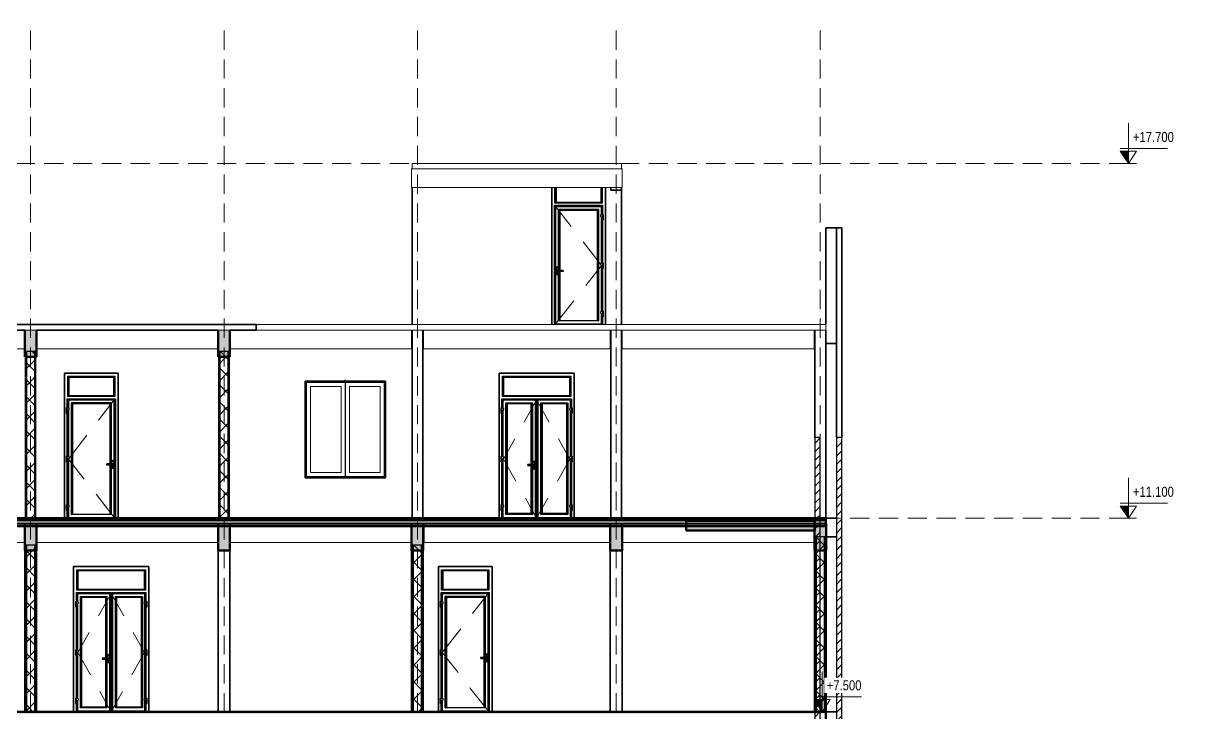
# Model space of a CAD drawing. Header units: millimetres. Extents: x -10459 to 43935, y -3751 to 20306.
# Drawn here: x 22312 to 43935, y 7480 to 20306 of the extents above; entities that cross this region are included whole.
import ezdxf

# ---------------------------------------------------------------- set-up
doc = ezdxf.new("R2010")
doc.units = ezdxf.units.MM
doc.linetypes.add('Centre', pattern=[2381.25, 476.25, -357.1875, 1190.625, -357.1875])
doc.linetypes.add('Hidden', pattern=[535.78125, 357.1875, -178.59375])
for name, color, linetype, lineweight in [('A-DOOR', 31, 'Continuous', 25), ('A-FLOR', 192, 'Continuous', 18), ('A-FLOR-HRAL', 11, 'Continuous', 18), ('A-FLOR-LEVL', 51, 'Continuous', 9), ('A-FLOR-MCUT', 51, 'Continuous', 50), ('A-FLOR-PATT', 8, 'Continuous', 50), ('A-GLAZ', 151, 'Continuous', 25), ('A-WALL', 113, 'Continuous', 35), ('A-WALL-PATT', 111, 'Continuous', 25), ('S-BEAM', 12, 'Continuous', 18), ('S-COLS', 52, 'Continuous', 35), ('S-FNDN', 32, 'Continuous', 18), ('S-GRID', 1, 'Continuous', 9), ('S-STRS', 31, 'Continuous', 25)]:
    doc.layers.add(name, color=color, linetype=linetype, lineweight=lineweight)
doc.styles.add('Arial', font='arial.ttf', dxfattribs={"width": 0.8, "height": 187.5})
pattern_1 = [(45, (3970.77, 5345.39), (-79.5495, 79.5495), [])]
pattern_2 = [(0, (3970.77, 5345.385), (304.8, 76.2), [25.146, -203.454, 25.146, -203.454, -1219.2]), (0, (3970.77, 5345.385), (304.8, 76.2), [-457.2, 25.146, -432.054, 25.146, -203.454, -533.4]), (0, (3970.77, 5345.385), (304.8, 76.2), [-1143, 25.146, -127.254, 25.146, -355.854]), (120, (4085.07, 5383.485), (-218.39114, 225.86454), [25.146, -203.454, 25.146, -203.454, -1219.2]), (120, (4085.07, 5383.485), (-218.39114, 225.86454), [-457.2, 25.146, -432.054, 25.146, -203.454, -533.4]), (120, (4085.07, 5383.485), (-218.39114, 225.86454), [-1143, 25.146, -127.254, 25.146, -355.854]), (240, (4123.17, 5535.885), (-86.40886, -302.06454), [25.146, -203.454, 25.146, -203.454, -1219.2]), (240, (4123.17, 5535.885), (-86.40886, -302.06454), [-457.2, 25.146, -432.054, 25.146, -203.454, -533.4]), (240, (4123.17, 5535.885), (-86.40886, -302.06454), [-1143, 25.146, -127.254, 25.146, -355.854])]
pattern_3 = [(45, (3970.77, 5345.39), (-159.099, 159.099), []), (135, (3970.77, 5345.39), (-159.099, -159.099), [])]

# ---------------------------------------------------------------- blocks, each defined once
blk = doc.blocks.new('CỬA 2 CÁNH EROWINDOW_có ô chết_ - D2_1400x2200-2413861-MẶT CẮT 1-1')
at = {"layer": 'A-DOOR'}
for p, q in [((1811, 2639), (3089, 2639)), ((1811, 2261), (1811, 2639)), ((1811, 2261), (1811, 2639)), ((1811, 2639), (3089, 2639)), ((1821, 2629), (1831, 2619)), ((1821, 2629), (1821, 2271)), ((3079, 2629), (1821, 2629)), ((3069, 2619), (1831, 2619)), ((1831, 2619), (1831, 2281)), ((3079, 2629), (3069, 2619)), ((3069, 2281), (3069, 2619)), ((3079, 2271), (3079, 2629)), ((3089, 2639), (3089, 2261)), ((3089, 2639), (3089, 2261)), ((1813, 2210), (1803, 2220)), ((1803, 2050), (1803, 2220)), ((1803, 2220), (2446, 2220)), ((3089, 2261), (1811, 2261)), ((3089, 2261), (1811, 2261)), ((2436, 2210), (1813, 2210)), ((1813, 2050), (1813, 2210)), ((1821, 2271), (1831, 2281)), ((1821, 2271), (3079, 2271)), ((1823, 2050), (1823, 2200)), ((1823, 2200), (2426, 2200)), ((2426, 2200), (1823, 2200)), ((1823, 2200), (1823, 2050)), ((1831, 2281), (3069, 2281)), ((2426, 2200), (2426, 15)), ((2426, 15), (2426, 2200)), ((2436, 2210), (2446, 2220)), ((2436, 15), (2436, 2210)), ((2446, 2220), (2446, 15)), ((2446, 2200), (2454, 2200)), ((2446, 2200), (2454, 2200)), ((2464, 2210), (2454, 2220)), ((2454, 15), (2454, 2220)), ((2454, 2220), (3097, 2220)), ((3087, 2210), (2464, 2210)), ((2464, 15), (2464, 2210)), ((2474, 15), (2474, 2200)), ((2474, 2200), (3077, 2200)), ((2474, 2200), (2474, 15)), ((3077, 2200), (2474, 2200)), ((3069, 2281), (3079, 2271)), ((3077, 2200), (3077, 2050)), ((3077, 2050), (3077, 2200)), ((3087, 2210), (3097, 2220)), ((3087, 2050), (3087, 2210)), ((3097, 2220), (3097, 2050)), ((1783, 2050), (1823, 2050)), ((1783, 2050), (1783, 2002)), ((1823, 2002), (1783, 2002)), ((1783, 1998), (1783, 1950)), ((1783, 1998), (1803, 1998)), ((1783, 1950), (1803, 1950)), ((1785, 2002), (1785, 1998)), ((1800, 1998), (1800, 2002)), ((1803, 2002), (1803, 2050)), ((1803, 1150), (1803, 2002)), ((1803, 1950), (1803, 1998)), ((1813, 1150), (1813, 2002)), ((1823, 1150), (1823, 2002)), ((1823, 2002), (1823, 1150)), ((1833, 2040), (1833, 2012)), ((1879, 2144), (2370, 2144)), ((1879, 71), (1879, 2144)), ((1879, 71), (1879, 2144)), ((1879, 2144), (2370, 2144)), ((1889, 2134), (1899, 2124)), ((2360, 2134), (1889, 2134)), ((1889, 2134), (1889, 81)), ((2350, 2124), (1899, 2124)), ((1899, 2124), (1899, 91)), ((2350, 2124), (2360, 2134)), ((2350, 995), (2350, 2124)), ((2360, 995), (2360, 2134)), ((2370, 2144), (2370, 1000)), ((2370, 2144), (2370, 1000)), ((2530, 2144), (3033, 2144)), ((2530, 71), (2530, 2144)), ((2530, 2144), (3033, 2144)), ((2530, 71), (2530, 2144)), ((2540, 2134), (2550, 2124)), ((3023, 2134), (2540, 2134)), ((2540, 2134), (2540, 81)), ((3013, 2124), (2550, 2124)), ((2550, 2124), (2550, 91)), ((3013, 2124), (3023, 2134)), ((3013, 91), (3013, 2124)), ((3023, 81), (3023, 2134)), ((3033, 2144), (3033, 71)), ((3033, 2144), (3033, 71)), ((3067, 2012), (3067, 2040)), ((3077, 2050), (3117, 2050)), ((3117, 2002), (3077, 2002)), ((3077, 2002), (3077, 1150)), ((3077, 1150), (3077, 2002)), ((3087, 1150), (3087, 2002)), ((3097, 2050), (3097, 2002)), ((3097, 2002), (3097, 1150)), ((3097, 1998), (3097, 1950)), ((3097, 1998), (3117, 1998)), ((3097, 1950), (3117, 1950)), ((3099, 2002), (3099, 1998)), ((3114, 1998), (3114, 2002)), ((3117, 2002), (3117, 2050)), ((3117, 1950), (3117, 1998)), ((1783, 1150), (1823, 1150)), ((1783, 1150), (1783, 1102)), ((1823, 1102), (1783, 1102)), ((1783, 1098), (1783, 1050)), ((1783, 1098), (1803, 1098)), ((1785, 1102), (1785, 1098)), ((1800, 1098), (1800, 1102)), ((1803, 1102), (1803, 1150)), ((1803, 250), (1803, 1102)), ((1803, 1050), (1803, 1098)), ((1813, 250), (1813, 1102)), ((1823, 250), (1823, 1102)), ((1823, 1102), (1823, 250)), ((1833, 1140), (1833, 1112)), ((3067, 1112), (3067, 1140)), ((3077, 1150), (3117, 1150)), ((3117, 1102), (3077, 1102)), ((3077, 1102), (3077, 250)), ((3077, 250), (3077, 1102)), ((3087, 250), (3087, 1102)), ((3097, 1150), (3097, 1102)), ((3097, 1102), (3097, 250)), ((3097, 1098), (3097, 1050)), ((3097, 1098), (3117, 1098)), ((3099, 1102), (3099, 1098)), ((3114, 1098), (3114, 1102)), ((3117, 1102), (3117, 1150)), ((3117, 1050), (3117, 1098)), ((1783, 1050), (1803, 1050)), ((2360, 995), (2290, 995)), ((2361, 991), (2290, 991)), ((2290, 983), (2361, 983)), ((2290, 979), (2360, 979)), ((2350, 91), (2350, 979)), ((2370, 1000), (2360, 995)), ((2360, 979), (2370, 974)), ((2360, 81), (2360, 979)), ((2371, 996), (2361, 991)), ((2361, 983), (2371, 978)), ((2396, 1000), (2370, 1000)), ((2370, 974), (2396, 974)), ((2370, 974), (2370, 71)), ((2370, 974), (2370, 71)), ((2396, 996), (2371, 996)), ((2371, 978), (2396, 978)), ((2376, 1042), (2376, 1000)), ((2376, 974), (2376, 932)), ((2391, 947), (2391, 958)), ((2393, 960), (2398, 960)), ((2393, 940), (2393, 945)), ((2393, 945), (2393, 940)), ((2398, 945), (2398, 940)), ((2398, 940), (2398, 945)), ((2400, 958), (2400, 947)), ((2416, 932), (2416, 1042)), ((3097, 1050), (3117, 1050)), ((1783, 250), (1823, 250)), ((1783, 250), (1783, 202)), ((1803, 202), (1803, 250)), ((1833, 240), (1833, 212)), ((3067, 212), (3067, 240)), ((3077, 250), (3117, 250)), ((3097, 250), (3097, 202)), ((3117, 202), (3117, 250)), ((1823, 202), (1783, 202)), ((1783, 198), (1783, 150)), ((1783, 198), (1803, 198)), ((1783, 150), (1803, 150)), ((1785, 202), (1785, 198)), ((1800, 198), (1800, 202)), ((1803, 15), (1803, 202)), ((1803, 150), (1803, 198)), ((1813, 15), (1803, 15)), ((1811, 0), (1811, 15)), ((1813, 15), (1813, 202)), ((1823, 15), (1813, 15)), ((1823, 15), (1823, 202)), ((1823, 202), (1823, 15)), ((1823, 15), (2426, 15)), ((1831, 0), (1831, 15)), ((2370, 71), (1879, 71)), ((2370, 71), (1879, 71)), ((1889, 81), (1899, 91)), ((1889, 81), (2360, 81)), ((1899, 91), (2350, 91)), ((2360, 81), (2350, 91)), ((2426, 15), (2436, 15)), ((2446, 15), (2436, 15)), ((2454, 15), (2446, 15)), ((2464, 15), (2454, 15)), ((2474, 15), (2464, 15)), ((2474, 15), (3077, 15)), ((3033, 71), (2530, 71)), ((3033, 71), (2530, 71)), ((2540, 81), (2550, 91)), ((2540, 81), (3023, 81)), ((2550, 91), (3013, 91)), ((3023, 81), (3013, 91)), ((3069, 0), (3069, 15)), ((3117, 202), (3077, 202)), ((3077, 202), (3077, 15)), ((3077, 15), (3077, 202)), ((3077, 15), (3087, 15)), ((3087, 15), (3087, 202)), ((3097, 15), (3087, 15)), ((3089, 15), (3089, 0)), ((3097, 202), (3097, 15)), ((3097, 198), (3097, 150)), ((3097, 198), (3117, 198)), ((3097, 150), (3117, 150)), ((3099, 202), (3099, 198)), ((3114, 198), (3114, 202)), ((3117, 150), (3117, 198))]:
    blk.add_line(p, q, dxfattribs=at)
at = {"layer": 'A-DOOR', "linetype": 'Centre', "lineweight": 18}
for p, q in [((2450, 2200), (1831, 1100)), ((2450, 2200), (3069, 1100)), ((1831, 1100), (2450, 0)), ((3069, 1100), (2450, 0))]:
    blk.add_line(p, q, dxfattribs=at)
at = {"layer": 'A-DOOR', "flags": 128}
for points in [[(2290, 995), (2290, 995), (2289, 995), (2289, 995), (2289, 995), (2288, 995), (2288, 995), (2288, 995), (2287, 994), (2287, 994), (2287, 994), (2287, 994), (2286, 994), (2286, 994), (2286, 994), (2285, 993), (2285, 993), (2285, 993), (2285, 993), (2284, 993), (2284, 992), (2284, 992), (2284, 992), (2284, 992), (2283, 991), (2283, 991), (2283, 991), (2283, 991), (2283, 990), (2283, 990), (2282, 990), (2282, 989), (2282, 989), (2282, 989), (2282, 989), (2282, 988), (2282, 988), (2282, 988), (2282, 987), (2282, 987), (2282, 987), (2282, 986), (2282, 986), (2282, 986), (2282, 985), (2282, 985), (2282, 985), (2282, 984), (2282, 984), (2283, 984), (2283, 984), (2283, 983), (2283, 983), (2283, 983), (2283, 982), (2283, 982), (2284, 982), (2284, 982), (2284, 981), (2284, 981), (2285, 981), (2285, 981), (2285, 981), (2285, 980), (2286, 980), (2286, 980), (2286, 980), (2286, 980), (2287, 980), (2287, 979), (2287, 979), (2288, 979), (2288, 979), (2288, 979), (2288, 979), (2289, 979), (2289, 979), (2289, 979), (2290, 979), (2290, 979)], [(2396, 974), (2396, 974), (2397, 974), (2397, 974), (2398, 974), (2399, 974), (2399, 974), (2400, 974), (2400, 975), (2400, 975), (2401, 975), (2401, 975), (2402, 975), (2402, 976), (2403, 976), (2403, 976), (2404, 976), (2404, 977), (2404, 977), (2405, 977), (2405, 978), (2406, 978), (2406, 979), (2406, 979), (2407, 979), (2407, 980), (2407, 980), (2407, 981), (2408, 981), (2408, 982), (2408, 982), (2408, 983), (2408, 983), (2409, 984), (2409, 984), (2409, 985), (2409, 985), (2409, 986), (2409, 986), (2409, 987), (2409, 987), (2409, 988), (2409, 988), (2409, 989), (2409, 989), (2409, 990), (2408, 990), (2408, 991), (2408, 991), (2408, 992), (2408, 992), (2408, 993), (2407, 993), (2407, 994), (2407, 994), (2406, 995), (2406, 995), (2406, 995), (2405, 996), (2405, 996), (2405, 996), (2404, 997), (2404, 997), (2403, 997), (2403, 998), (2403, 998), (2402, 998), (2402, 998), (2401, 999), (2401, 999), (2400, 999), (2400, 999), (2399, 999), (2399, 1000), (2398, 1000), (2398, 1000), (2397, 1000), (2397, 1000), (2396, 1000), (2396, 1000)]]:
    blk.add_lwpolyline(points, dxfattribs=at)
at = {"layer": 'A-DOOR'}
for centre, radius, start, end in [((1823, 2040), 10, 360, 90), ((1823, 2040), 10, 30, 90), ((1823, 2012), 10, 270, 0), ((1823, 2012), 10, 270, 300), ((1823, 2012), 10, 315, 345), ((3077, 2040), 10, 90, 180), ((3077, 2040), 10, 150, 180), ((3077, 2012), 10, 180, 270), ((3077, 2012), 10, 195, 225), ((1823, 1140), 10, 0, 90), ((1823, 1140), 10, 30, 90), ((1823, 1112), 10, 270, 0), ((1823, 1112), 10, 270, 300), ((1823, 1112), 10, 315, 345), ((3077, 1140), 10, 90, 180), ((3077, 1140), 10, 150, 180), ((3077, 1112), 10, 180, 270), ((3077, 1112), 10, 195, 225), ((2290, 987), 3.66, 90, 270), ((2396, 1042), 20, 0, 180), ((2396, 932), 20, 180, 360), ((2396, 987), 15, 360, 120.3216), ((2396, 987), 15, 239.6784, 0), ((2396, 987), 15, 105, 110.0431), ((2396, 987), 15, 249.9569, 255), ((2393, 958), 2.04, 90, 180), ((2393, 947), 1.99, 180, 268.9596), ((2393, 947), 1.99, 224.4798, 268.9596), ((2396, 1050), 3, 360, 180), ((2396, 1050), 3, 180, 360), ((2396, 987), 3.02, 0, 180), ((2396, 987), 3.02, 135, 150), ((2396, 987), 3.02, 180, 0), ((2396, 987), 3.02, 210, 225), ((2396, 940), 2.5, 180, 0), ((2396, 925), 3, 0, 180), ((2396, 925), 3, 180, 0), ((2396, 987), 15, 90, 95.2302), ((2396, 987), 15, 264.7698, 270), ((2396, 987), 8.66, 270, 90), ((2396, 987), 15, 75, 80.3895), ((2396, 987), 15, 279.6105, 285), ((2398, 958), 2.04, 0, 90), ((2398, 947), 1.99, 271.0404, 0), ((2398, 947), 1.99, 271.0404, 315.5202), ((2396, 987), 15, 60, 65.5028), ((2396, 987), 15, 294.4972, 300), ((2396, 987), 15, 45, 50.5307), ((2396, 987), 15, 309.4693, 315), ((1823, 240), 10, 0, 90), ((1823, 240), 10, 30, 90), ((3077, 240), 10, 90, 180), ((3077, 240), 10, 150, 180), ((1823, 212), 10, 270, 0), ((1823, 212), 10, 270, 300), ((1823, 212), 10, 315, 345), ((3077, 212), 10, 180, 270), ((3077, 212), 10, 195, 225)]:
    blk.add_arc(centre, radius, start, end, dxfattribs=at)
for points in [[(2361, 991), (2361, 991), (2361, 992), (2361, 993), (2360, 994), (2360, 995), (2360, 995)], [(2361, 983), (2361, 983), (2361, 982), (2361, 981), (2360, 979), (2360, 979), (2360, 979)], [(2371, 996), (2371, 996), (2371, 997), (2371, 998), (2370, 999), (2370, 1000), (2370, 1000)], [(2371, 978), (2371, 978), (2371, 977), (2371, 976), (2370, 974), (2370, 974), (2370, 974)]]:
    blk.add_open_spline(points, degree=3, knots=[0, 0, 0, 0, 0.166667, 0.333333, 0.666667, 1, 1, 1, 1], dxfattribs=at)
blk = doc.blocks.new('CỬA 1 CÁNH EROWINDOW_có ô chết_ - D4_1000x2200-V12-MẶT CẮT 1-1')
at = {"layer": 'A-DOOR'}
for p, q in [((30101, 10139), (30979, 10139)), ((30101, 9761), (30101, 10139)), ((30101, 9761), (30101, 10139)), ((30101, 10139), (30979, 10139)), ((30111, 10129), (30121, 10119)), ((30969, 10129), (30111, 10129)), ((30111, 10129), (30111, 9771)), ((30959, 10119), (30121, 10119)), ((30121, 10119), (30121, 9781)), ((30959, 10119), (30969, 10129)), ((30959, 9781), (30959, 10119)), ((30969, 9771), (30969, 10129)), ((30979, 10139), (30979, 9761)), ((30979, 10139), (30979, 9761)), ((30979, 9761), (30101, 9761)), ((30979, 9761), (30101, 9761)), ((30111, 9771), (30121, 9781)), ((30111, 9771), (30969, 9771)), ((30121, 9781), (30959, 9781)), ((30969, 9771), (30959, 9781)), ((30073, 9550), (30113, 9550)), ((30073, 9550), (30073, 9502)), ((30103, 9710), (30093, 9720)), ((30093, 9550), (30093, 9720)), ((30093, 9720), (30987, 9720)), ((30093, 9502), (30093, 9550)), ((30977, 9710), (30103, 9710)), ((30103, 9550), (30103, 9710)), ((30113, 9550), (30113, 9700)), ((30113, 9700), (30967, 9700)), ((30113, 9700), (30113, 9550)), ((30967, 9700), (30113, 9700)), ((30123, 9540), (30123, 9512)), ((30911, 9644), (30169, 9644)), ((30169, 9644), (30169, 7571)), ((30169, 9644), (30911, 9644)), ((30169, 7571), (30169, 9644)), ((30179, 7571), (30179, 9634)), ((30179, 9634), (30901, 9634)), ((30179, 9634), (30189, 9624)), ((30891, 9624), (30189, 9624)), ((30189, 9624), (30189, 7571)), ((30901, 9634), (30891, 9624)), ((30891, 8508), (30891, 9624)), ((30901, 8508), (30901, 9634)), ((30911, 9644), (30911, 8513)), ((30911, 9644), (30911, 8513)), ((30967, 9700), (30967, 7515)), ((30967, 7515), (30967, 9700)), ((30977, 9710), (30987, 9720)), ((30977, 7515), (30977, 9710)), ((30987, 9720), (30987, 7515)), ((30113, 9502), (30073, 9502)), ((30073, 9498), (30073, 9450)), ((30073, 9498), (30093, 9498)), ((30073, 9450), (30093, 9450)), ((30076, 9502), (30076, 9498)), ((30091, 9498), (30091, 9502)), ((30093, 8650), (30093, 9502)), ((30093, 9450), (30093, 9498)), ((30103, 8650), (30103, 9502)), ((30113, 8650), (30113, 9502)), ((30113, 9502), (30113, 8650)), ((30073, 8650), (30113, 8650)), ((30073, 8650), (30073, 8602)), ((30093, 8602), (30093, 8650)), ((30113, 8602), (30073, 8602)), ((30073, 8598), (30073, 8550)), ((30073, 8598), (30093, 8598)), ((30073, 8550), (30093, 8550)), ((30076, 8602), (30076, 8598)), ((30091, 8598), (30091, 8602)), ((30093, 7750), (30093, 8602)), ((30093, 8550), (30093, 8598)), ((30103, 7750), (30103, 8602)), ((30113, 7750), (30113, 8602)), ((30113, 8602), (30113, 7750)), ((30123, 8640), (30123, 8612)), ((30901, 8508), (30831, 8508)), ((30902, 8504), (30831, 8504)), ((30831, 8496), (30902, 8496)), ((30831, 8492), (30901, 8492)), ((30891, 7571), (30891, 8492)), ((30911, 8513), (30901, 8508)), ((30901, 8492), (30911, 8487)), ((30901, 7571), (30901, 8492)), ((30912, 8509), (30902, 8504)), ((30902, 8496), (30912, 8491)), ((30937, 8513), (30911, 8513)), ((30911, 8487), (30937, 8487)), ((30911, 8487), (30911, 7571)), ((30911, 8487), (30911, 7571)), ((30937, 8509), (30912, 8509)), ((30912, 8491), (30937, 8491)), ((30917, 8555), (30917, 8513)), ((30917, 8487), (30917, 8445)), ((30933, 8460), (30933, 8471)), ((30934, 8453), (30934, 8458)), ((30934, 8458), (30934, 8453)), ((30935, 8473), (30939, 8473)), ((30940, 8458), (30940, 8453)), ((30940, 8453), (30940, 8458)), ((30941, 8471), (30941, 8460)), ((30957, 8445), (30957, 8555)), ((30073, 7750), (30113, 7750)), ((30073, 7750), (30073, 7702)), ((30113, 7702), (30073, 7702)), ((30073, 7698), (30073, 7650)), ((30073, 7698), (30093, 7698)), ((30073, 7650), (30093, 7650)), ((30076, 7702), (30076, 7698)), ((30091, 7698), (30091, 7702)), ((30093, 7702), (30093, 7750)), ((30093, 7515), (30093, 7702)), ((30093, 7650), (30093, 7698)), ((30103, 7515), (30103, 7702)), ((30113, 7515), (30113, 7702)), ((30113, 7702), (30113, 7515)), ((30123, 7740), (30123, 7712)), ((30169, 7571), (30179, 7571)), ((30911, 7571), (30169, 7571)), ((30911, 7571), (30901, 7571)), ((30103, 7515), (30093, 7515)), ((30101, 7500), (30101, 7515)), ((30113, 7515), (30103, 7515)), ((30113, 7515), (30967, 7515)), ((30121, 7500), (30121, 7515)), ((30959, 7500), (30959, 7515)), ((30967, 7515), (30977, 7515)), ((30987, 7515), (30977, 7515)), ((30979, 7515), (30979, 7500))]:
    blk.add_line(p, q, dxfattribs=at)
at = {"layer": 'A-DOOR', "linetype": 'Centre', "lineweight": 18}
for p, q in [((30967, 9700), (30113, 8600)), ((30113, 8600), (30967, 7515))]:
    blk.add_line(p, q, dxfattribs=at)
at = {"layer": 'A-DOOR', "flags": 128}
for points in [[(30831, 8508), (30831, 8508), (30830, 8508), (30830, 8508), (30830, 8508), (30829, 8508), (30829, 8508), (30829, 8508), (30828, 8508), (30828, 8507), (30828, 8507), (30828, 8507), (30827, 8507), (30827, 8507), (30827, 8507), (30826, 8507), (30826, 8506), (30826, 8506), (30826, 8506), (30825, 8506), (30825, 8506), (30825, 8505), (30825, 8505), (30825, 8505), (30824, 8505), (30824, 8504), (30824, 8504), (30824, 8504), (30824, 8503), (30824, 8503), (30824, 8503), (30823, 8503), (30823, 8502), (30823, 8502), (30823, 8502), (30823, 8501), (30823, 8501), (30823, 8501), (30823, 8500), (30823, 8500), (30823, 8500), (30823, 8499), (30823, 8499), (30823, 8499), (30823, 8498), (30823, 8498), (30823, 8498), (30823, 8498), (30823, 8497), (30824, 8497), (30824, 8497), (30824, 8496), (30824, 8496), (30824, 8496), (30824, 8496), (30825, 8495), (30825, 8495), (30825, 8495), (30825, 8495), (30825, 8494), (30826, 8494), (30826, 8494), (30826, 8494), (30826, 8493), (30827, 8493), (30827, 8493), (30827, 8493), (30827, 8493), (30828, 8493), (30828, 8493), (30828, 8492), (30829, 8492), (30829, 8492), (30829, 8492), (30830, 8492), (30830, 8492), (30830, 8492), (30831, 8492), (30831, 8492), (30831, 8492)], [(30937, 8487), (30938, 8487), (30938, 8487), (30939, 8487), (30939, 8487), (30940, 8487), (30940, 8487), (30941, 8488), (30941, 8488), (30942, 8488), (30942, 8488), (30943, 8488), (30943, 8488), (30943, 8489), (30944, 8489), (30944, 8489), (30945, 8490), (30945, 8490), (30946, 8490), (30946, 8491), (30946, 8491), (30947, 8491), (30947, 8492), (30947, 8492), (30948, 8493), (30948, 8493), (30948, 8493), (30948, 8494), (30949, 8494), (30949, 8495), (30949, 8495), (30949, 8496), (30949, 8496), (30950, 8497), (30950, 8497), (30950, 8498), (30950, 8498), (30950, 8499), (30950, 8499), (30950, 8500), (30950, 8500), (30950, 8501), (30950, 8501), (30950, 8502), (30950, 8502), (30950, 8503), (30950, 8503), (30949, 8504), (30949, 8504), (30949, 8505), (30949, 8505), (30949, 8506), (30948, 8506), (30948, 8507), (30948, 8507), (30948, 8508), (30947, 8508), (30947, 8508), (30947, 8509), (30946, 8509), (30946, 8510), (30945, 8510), (30945, 8510), (30945, 8511), (30944, 8511), (30944, 8511), (30943, 8511), (30943, 8512), (30942, 8512), (30942, 8512), (30941, 8512), (30941, 8512), (30940, 8513), (30940, 8513), (30939, 8513), (30939, 8513), (30938, 8513), (30938, 8513), (30937, 8513), (30937, 8513)]]:
    blk.add_lwpolyline(points, dxfattribs=at)
at = {"layer": 'A-DOOR'}
for centre, radius, start, end in [((30113, 9540), 10, 0, 90), ((30113, 9540), 10, 30, 90), ((30113, 9512), 10, 270, 0), ((30113, 9512), 10, 270, 300), ((30113, 9512), 10, 315, 345), ((30113, 8640), 10, 0, 90), ((30113, 8640), 10, 30, 90), ((30113, 8612), 10, 270, 0), ((30113, 8612), 10, 270, 300), ((30113, 8612), 10, 315, 345), ((30831, 8500), 3.66, 90, 270), ((30937, 8555), 20, 0, 180), ((30937, 8445), 20, 180, 0), ((30937, 8500), 15, 0, 120.3216), ((30937, 8500), 15, 239.6784, 0), ((30937, 8500), 15, 105, 110.0431), ((30937, 8500), 15, 249.9569, 255), ((30935, 8471), 2.04, 90, 180), ((30934, 8460), 1.99, 180, 268.9596), ((30934, 8460), 1.99, 224.4798, 268.9596), ((30937, 8563), 3, 0, 180), ((30937, 8563), 3, 180, 0), ((30937, 8500), 3.02, 0, 180), ((30937, 8500), 3.02, 135, 150), ((30937, 8500), 3.02, 180, 0), ((30937, 8500), 3.02, 210, 225), ((30937, 8453), 2.5, 180, 0), ((30937, 8438), 3, 0, 180), ((30937, 8438), 3, 180, 0), ((30937, 8500), 15, 90, 95.2302), ((30937, 8500), 15, 264.7698, 270), ((30937, 8500), 8.66, 270, 90), ((30939, 8471), 2.04, 0, 90), ((30937, 8500), 15, 75, 80.3895), ((30937, 8500), 15, 279.6105, 285), ((30940, 8460), 1.99, 271.0404, 0), ((30940, 8460), 1.99, 271.0404, 315.5202), ((30937, 8500), 15, 60, 65.5028), ((30937, 8500), 15, 294.4972, 300), ((30937, 8500), 15, 45, 50.5307), ((30937, 8500), 15, 309.4693, 315), ((30113, 7740), 10, 0, 90), ((30113, 7740), 10, 30, 90), ((30113, 7712), 10, 270, 0), ((30113, 7712), 10, 270, 300), ((30113, 7712), 10, 315, 345)]:
    blk.add_arc(centre, radius, start, end, dxfattribs=at)
for points in [[(30902, 8504), (30902, 8504), (30902, 8505), (30902, 8506), (30901, 8508), (30901, 8508), (30901, 8508)], [(30902, 8496), (30902, 8496), (30902, 8495), (30902, 8494), (30901, 8492), (30901, 8492), (30901, 8492)], [(30912, 8509), (30912, 8509), (30912, 8510), (30912, 8511), (30911, 8513), (30911, 8513), (30911, 8513)], [(30912, 8491), (30912, 8491), (30912, 8490), (30912, 8489), (30911, 8487), (30911, 8487), (30911, 8487)]]:
    blk.add_open_spline(points, degree=3, knots=[0, 0, 0, 0, 0.166667, 0.333333, 0.666667, 1, 1, 1, 1], dxfattribs=at)
blk = doc.blocks.new('CUA SO 2 CANH NHOM KINH O O THOANG - S1_1500x1800-2404851-MẶT CẮT 1-1')
at = {"layer": 'A-GLAZ', "lineweight": 18}
for p, q in [((9483.004805, 11875), (9483.004805, 13625)), ((9483.004805, 13625), (10933.004805, 13625)), ((10208.004805, 11875), (10208.004805, 13625)), ((10208.004805, 13625), (10208.004805, 11875)), ((10933.004805, 13625), (10933.004805, 11875)), ((9559.004805, 11951), (9559.004805, 13549)), ((9559.004805, 13549), (10132.004805, 13549)), ((10132.004805, 13549), (10132.004805, 11951)), ((10284.004805, 11951), (10284.004805, 13549)), ((10284.004805, 13549), (10857.004805, 13549)), ((10857.004805, 13549), (10857.004805, 11951)), ((10132.004805, 11951), (9559.004805, 11951)), ((10857.004805, 11951), (10284.004805, 11951)), ((10933.004805, 11875), (9483.004805, 11875))]:
    blk.add_line(p, q, dxfattribs=at)
at = {"layer": 'A-GLAZ'}
for q in [(10208.004805, 13675), (10208.004805, 11850)]:
    blk.add_line((10208.004805, 13650), q, dxfattribs=at)
blk = doc.blocks.new('Railing - 150mm-V14-MẶT CẮT 1-1')
at = {"layer": 'A-FLOR-HRAL'}
blk.add_line((33240, 14550), (33237, 14550), dxfattribs=at)
blk = doc.blocks.new('Railing - Railing-2370603-MẶT CẮT 1-1')
blk.add_blockref('Railing - 150mm-V14-MẶT CẮT 1-1', (0, 0))
blk = doc.blocks.new('CỬA 1 CÁNH EROWINDOW_có ô chết_ - D4_1000x2200-V15-MẶT CẮT 1-1')
at = {"layer": 'A-DOOR'}
for p, q in [((32211, 16961), (32211, 17250)), ((32211, 16961), (32211, 17250)), ((32221, 17250), (32221, 16971)), ((32231, 17250), (32231, 16981)), ((33069, 16981), (33069, 17250)), ((33079, 16971), (33079, 17250)), ((33089, 17250), (33089, 16961)), ((33089, 17250), (33089, 16961)), ((32203, 16920), (33097, 16920)), ((32203, 16920), (32213, 16910)), ((32203, 14715), (32203, 16920)), ((33089, 16961), (32211, 16961)), ((33089, 16961), (32211, 16961)), ((33087, 16910), (32213, 16910)), ((32213, 16910), (32213, 14715)), ((32231, 16981), (32221, 16971)), ((32221, 16971), (33079, 16971)), ((32223, 16900), (33077, 16900)), ((32223, 14715), (32223, 16900)), ((33077, 16900), (32223, 16900)), ((32223, 16900), (32223, 14715)), ((32231, 16981), (33069, 16981)), ((33069, 16981), (33079, 16971)), ((33077, 16900), (33077, 16750)), ((33077, 16750), (33077, 16900)), ((33097, 16920), (33087, 16910)), ((33087, 16910), (33087, 16750)), ((33097, 16920), (33097, 16750)), ((32279, 15713), (32279, 16844)), ((33021, 16844), (32279, 16844)), ((32279, 15713), (32279, 16844)), ((32279, 16844), (33021, 16844)), ((32299, 16824), (32289, 16834)), ((32289, 16834), (32289, 15708)), ((32289, 16834), (33011, 16834)), ((32299, 16824), (32299, 15708)), ((33001, 16824), (32299, 16824)), ((33001, 16824), (33011, 16834)), ((33001, 14771), (33001, 16824)), ((33011, 16834), (33011, 14771)), ((33021, 14771), (33021, 16844)), ((33021, 16844), (33021, 14771)), ((33067, 16712), (33067, 16740)), ((33077, 16750), (33117, 16750)), ((33117, 16702), (33077, 16702)), ((33077, 16702), (33077, 15850)), ((33077, 15850), (33077, 16702)), ((33087, 16702), (33087, 15850)), ((33097, 16750), (33097, 16702)), ((33097, 16702), (33097, 15850)), ((33097, 16698), (33097, 16650)), ((33097, 16698), (33117, 16698)), ((33097, 16650), (33117, 16650)), ((33100, 16702), (33100, 16698)), ((33115, 16698), (33115, 16702)), ((33117, 16702), (33117, 16750)), ((33117, 16650), (33117, 16698)), ((33067, 15812), (33067, 15840)), ((33077, 15850), (33117, 15850)), ((33117, 15802), (33077, 15802)), ((33077, 15802), (33077, 14950)), ((33077, 14950), (33077, 15802)), ((33087, 15802), (33087, 14950)), ((33097, 15850), (33097, 15802)), ((33097, 15802), (33097, 14950)), ((33097, 15798), (33097, 15750)), ((33097, 15798), (33117, 15798)), ((33100, 15802), (33100, 15798)), ((33115, 15798), (33115, 15802)), ((33117, 15802), (33117, 15850)), ((33117, 15750), (33117, 15798)), ((32233, 15755), (32233, 15645)), ((32249, 15660), (32249, 15671)), ((32250, 15653), (32250, 15658)), ((32250, 15658), (32250, 15653)), ((32251, 15673), (32255, 15673)), ((32279, 15713), (32253, 15713)), ((32278, 15709), (32253, 15709)), ((32253, 15691), (32278, 15691)), ((32253, 15687), (32279, 15687)), ((32256, 15658), (32256, 15653)), ((32256, 15653), (32256, 15658)), ((32257, 15671), (32257, 15660)), ((32273, 15713), (32273, 15755)), ((32273, 15645), (32273, 15687)), ((32288, 15704), (32278, 15709)), ((32278, 15691), (32288, 15696)), ((32289, 15708), (32279, 15713)), ((32279, 15687), (32289, 15692)), ((32279, 14771), (32279, 15687)), ((32279, 14771), (32279, 15687)), ((32359, 15704), (32288, 15704)), ((32288, 15696), (32359, 15696)), ((32359, 15708), (32289, 15708)), ((32289, 15692), (32359, 15692)), ((32289, 15692), (32289, 14771)), ((32299, 15692), (32299, 14771)), ((33097, 15750), (33117, 15750)), ((33067, 14912), (33067, 14940)), ((33077, 14950), (33117, 14950)), ((33097, 14950), (33097, 14902)), ((33117, 14902), (33117, 14950)), ((32213, 14715), (32203, 14715)), ((32211, 14700), (32211, 14715)), ((32213, 14715), (32223, 14715)), ((32223, 14715), (33077, 14715)), ((32231, 14715), (32231, 14700)), ((32289, 14771), (32279, 14771)), ((33021, 14771), (32279, 14771)), ((33011, 14771), (33021, 14771)), ((33069, 14715), (33069, 14700)), ((33117, 14902), (33077, 14902)), ((33077, 14902), (33077, 14715)), ((33077, 14715), (33077, 14902)), ((33087, 14715), (33077, 14715)), ((33087, 14902), (33087, 14715)), ((33097, 14715), (33087, 14715)), ((33089, 14715), (33089, 14700)), ((33097, 14902), (33097, 14715)), ((33097, 14898), (33097, 14850)), ((33097, 14898), (33117, 14898)), ((33097, 14850), (33117, 14850)), ((33100, 14902), (33100, 14898)), ((33115, 14898), (33115, 14902)), ((33117, 14850), (33117, 14898))]:
    blk.add_line(p, q, dxfattribs=at)
at = {"layer": 'A-DOOR', "linetype": 'Centre', "lineweight": 18}
for p, q in [((32223, 16900), (33077, 15800)), ((33077, 15800), (32223, 14715))]:
    blk.add_line(p, q, dxfattribs=at)
at = {"layer": 'A-DOOR', "flags": 128}
for points in [[(32253, 15713), (32252, 15713), (32252, 15713), (32251, 15713), (32251, 15713), (32250, 15713), (32250, 15713), (32249, 15712), (32249, 15712), (32248, 15712), (32248, 15712), (32247, 15712), (32247, 15712), (32247, 15711), (32246, 15711), (32246, 15711), (32245, 15710), (32245, 15710), (32244, 15710), (32244, 15709), (32244, 15709), (32243, 15709), (32243, 15708), (32243, 15708), (32242, 15707), (32242, 15707), (32242, 15707), (32242, 15706), (32241, 15706), (32241, 15705), (32241, 15705), (32241, 15704), (32241, 15704), (32240, 15703), (32240, 15703), (32240, 15702), (32240, 15702), (32240, 15701), (32240, 15701), (32240, 15700), (32240, 15700), (32240, 15699), (32240, 15699), (32240, 15698), (32240, 15698), (32240, 15697), (32240, 15697), (32241, 15696), (32241, 15696), (32241, 15695), (32241, 15695), (32241, 15694), (32242, 15694), (32242, 15693), (32242, 15693), (32242, 15692), (32243, 15692), (32243, 15692), (32243, 15691), (32244, 15691), (32244, 15690), (32245, 15690), (32245, 15690), (32245, 15689), (32246, 15689), (32246, 15689), (32247, 15689), (32247, 15688), (32248, 15688), (32248, 15688), (32249, 15688), (32249, 15688), (32250, 15687), (32250, 15687), (32251, 15687), (32251, 15687), (32252, 15687), (32252, 15687), (32253, 15687), (32253, 15687)], [(32359, 15692), (32359, 15692), (32360, 15692), (32360, 15692), (32360, 15692), (32361, 15692), (32361, 15692), (32361, 15692), (32362, 15692), (32362, 15693), (32362, 15693), (32362, 15693), (32363, 15693), (32363, 15693), (32363, 15693), (32364, 15693), (32364, 15694), (32364, 15694), (32364, 15694), (32365, 15694), (32365, 15694), (32365, 15695), (32365, 15695), (32365, 15695), (32366, 15695), (32366, 15696), (32366, 15696), (32366, 15696), (32366, 15697), (32366, 15697), (32366, 15697), (32367, 15697), (32367, 15698), (32367, 15698), (32367, 15698), (32367, 15699), (32367, 15699), (32367, 15699), (32367, 15700), (32367, 15700), (32367, 15700), (32367, 15701), (32367, 15701), (32367, 15701), (32367, 15702), (32367, 15702), (32367, 15702), (32367, 15702), (32367, 15703), (32366, 15703), (32366, 15703), (32366, 15704), (32366, 15704), (32366, 15704), (32366, 15704), (32365, 15705), (32365, 15705), (32365, 15705), (32365, 15705), (32365, 15706), (32364, 15706), (32364, 15706), (32364, 15706), (32364, 15707), (32363, 15707), (32363, 15707), (32363, 15707), (32363, 15707), (32362, 15707), (32362, 15707), (32362, 15708), (32361, 15708), (32361, 15708), (32361, 15708), (32360, 15708), (32360, 15708), (32360, 15708), (32359, 15708), (32359, 15708), (32359, 15708)]]:
    blk.add_lwpolyline(points, dxfattribs=at)
at = {"layer": 'A-DOOR'}
for centre, radius, start, end in [((33077, 16740), 10, 90, 180), ((33077, 16740), 10, 150, 180), ((33077, 16712), 10, 180, 270), ((33077, 16712), 10, 195, 225), ((33077, 15840), 10, 90, 180), ((33077, 15840), 10, 150, 180), ((33077, 15812), 10, 180, 270), ((33077, 15812), 10, 195, 225), ((32253, 15755), 20, 0, 180), ((32253, 15645), 20, 180, 0), ((32253, 15700), 15, 59.6784, 180), ((32253, 15700), 15, 180, 300.3216), ((32253, 15700), 15, 129.4693, 135), ((32253, 15700), 15, 225, 230.5307), ((32253, 15700), 8.66, 90, 270), ((32253, 15700), 15, 114.4972, 120), ((32253, 15700), 15, 240, 245.5028), ((32253, 15700), 15, 99.6105, 105), ((32253, 15700), 15, 255, 260.3895), ((32251, 15671), 2.04, 90, 180), ((32250, 15660), 1.99, 180, 268.9596), ((32250, 15660), 1.99, 224.4798, 268.9596), ((32253, 15763), 3, 0, 180), ((32253, 15763), 3, 180, 0), ((32253, 15700), 3.02, 0, 180), ((32253, 15700), 3.02, 180, 0), ((32253, 15638), 3, 0, 180), ((32253, 15638), 3, 180, 0), ((32253, 15653), 2.5, 180, 0), ((32253, 15700), 15, 84.7698, 90), ((32253, 15700), 15, 270, 275.2302), ((32253, 15700), 3.02, 38.6516, 45), ((32253, 15700), 3.02, 315, 321.3484), ((32255, 15671), 2.04, 0, 90), ((32256, 15660), 1.99, 271.0404, 0), ((32256, 15660), 1.99, 271.0404, 315.5202), ((32253, 15700), 15, 69.9569, 75), ((32253, 15700), 15, 285, 290.0431), ((32359, 15700), 3.66, 270, 90), ((33077, 14940), 10, 90, 180), ((33077, 14940), 10, 150, 180), ((33077, 14912), 10, 180, 270), ((33077, 14912), 10, 195, 225)]:
    blk.add_arc(centre, radius, start, end, dxfattribs=at)
for points in [[(32279, 15713), (32279, 15713), (32279, 15713), (32278, 15711), (32278, 15709), (32278, 15709)], [(32279, 15687), (32279, 15687), (32279, 15687), (32278, 15689), (32278, 15691), (32278, 15691)], [(32289, 15708), (32289, 15708), (32289, 15708), (32288, 15706), (32288, 15704), (32288, 15704)], [(32289, 15692), (32289, 15692), (32289, 15692), (32288, 15694), (32288, 15696), (32288, 15696)]]:
    blk.add_open_spline(points, degree=3, dxfattribs=at)
blk = doc.blocks.new('M_Concrete-Rectangular-Column - COT220X300-V17-MẶT CẮT 1-1')
at = {"layer": 'S-COLS'}
for p, q in [((4240, 10500), (4240, 7500)), ((4460, 10500), (4460, 7500))]:
    blk.add_line(p, q, dxfattribs=at)
blk = doc.blocks.new('M_Concrete-Rectangular-Column - COT200X250-V19-MẶT CẮT 1-1')
at = {"layer": 'S-COLS'}
for p, q in [((7950, 14600), (7950, 11100)), ((8150, 14600), (8150, 11100))]:
    blk.add_line(p, q, dxfattribs=at)
blk = doc.blocks.new('M_Concrete-Rectangular-Column - COT200X250-V22-MẶT CẮT 1-1')
at = {"layer": 'S-COLS'}
for p, q in [((37050, 14600), (37050, 12600)), ((37250, 14600), (37250, 11100))]:
    blk.add_line(p, q, dxfattribs=at)
blk = doc.blocks.new('M_Concrete-Rectangular-Column - COT200X200-2391841-MẶT CẮT 1-1')
at = {"layer": 'S-COLS'}
blk.add_line((33450, 17250), (33450, 17200), dxfattribs=at)
blk = doc.blocks.new('Level - 000_-1742766-MẶT CẮT 1-1')
at = {"layer": 'A-FLOR-LEVL'}
blk.add_hatch(color=256, dxfattribs=at).paths.add_polyline_path([(37186, 4125), (37186, 3900), (37036, 4125)])
for p, q in [((37186, 3900), (37186, 4650)), ((37036, 4177), (37915, 4177)), ((37186, 3900), (37036, 4125)), ((37036, 4125), (37336, 4125)), ((37186, 4125), (37036, 4125)), ((37036, 4125), (37186, 3900)), ((37186, 3900), (37336, 4125)), ((37186, 3900), (37186, 4125)), ((37036, 3900), (37336, 3900))]:
    blk.add_line(p, q, dxfattribs=at)

msp = doc.modelspace()

# ---------------------------------------------------------------- hatches: boundary and pattern name
at = {"layer": 'A-FLOR'}
msp.add_hatch(color=8, dxfattribs=at).paths.add_polyline_path([(36979, 11050), (37050, 11050), (37050, 11070), (34650, 11070), (34650, 11050), (36789, 11050)])
at = {"layer": 'A-FLOR-PATT'}
for points in [[(37169, 11060), (37256, 11060), (37256, 11100), (450, 11100), (450, 11060), (37074, 11060)], [(450, 10960), (37256, 10960), (37256, 11060), (450, 11060), (450, 11002)], [(34890, 10950), (37050, 10950), (37050, 11050), (34650, 11050), (34650, 10950)], [(37169, 7460), (37256, 7460), (37256, 7500), (450, 7500), (450, 7460), (36979, 7460)]]:
    msp.add_hatch(color=256, dxfattribs=at).paths.add_polyline_path(points)
at = {"layer": 'A-FLOR-PATT', "lineweight": 18}
for points in [[(37169, 10950), (37256, 10950), (37256, 10960), (450, 10960), (450, 10950), (36789, 10950)], [(36789, 10870), (37050, 10870), (37050, 10950), (34650, 10950), (34650, 10870), (36409, 10870)]]:
    msp.add_hatch(color=256, dxfattribs=at).paths.add_polyline_path(points)
at = {"layer": 'A-WALL-PATT', "lineweight": 18}
h = msp.add_hatch(dxfattribs=at)
h.set_pattern_fill('FP_1', color=256, style=0, pattern_type=2)
h.set_pattern_definition(pattern_2)
h.paths.add_polyline_path([(22357, 11100), (22365, 11100), (22365, 14200), (22350, 14200), (22350, 11100)])
h = msp.add_hatch(dxfattribs=at)
h.set_pattern_fill('FP_2', color=256, style=0, pattern_type=2)
h.set_pattern_definition(pattern_3)
h.paths.add_polyline_path([(22365, 11100), (22535, 11100), (22535, 14200), (22365, 14200), (22365, 11618)])
h = msp.add_hatch(dxfattribs=at)
h.set_pattern_fill('FP_1', color=256, style=0, pattern_type=2)
h.set_pattern_definition(pattern_2)
h.paths.add_polyline_path([(22535, 11100), (22550, 11100), (22550, 14200), (22535, 14200), (22535, 11618)])
h = msp.add_hatch(dxfattribs=at)
h.set_pattern_fill('FP_1', color=256, style=0, pattern_type=2)
h.set_pattern_definition(pattern_2)
h.paths.add_polyline_path([(25965, 11100), (25965, 14200), (25950, 14200), (25950, 11100)])
h = msp.add_hatch(dxfattribs=at)
h.set_pattern_fill('FP_2', color=256, style=0, pattern_type=2)
h.set_pattern_definition(pattern_3)
h.paths.add_polyline_path([(26135, 11100), (26135, 14200), (25965, 14200), (25965, 11100)])
h = msp.add_hatch(dxfattribs=at)
h.set_pattern_fill('FP_1', color=256, style=0, pattern_type=2)
h.set_pattern_definition(pattern_2)
h.paths.add_polyline_path([(26150, 11100), (26150, 14200), (26135, 14200), (26135, 11100)])
h = msp.add_hatch(dxfattribs=at)
h.set_pattern_fill('FP_3', color=256, style=0, pattern_type=2)
h.set_pattern_definition(pattern_1)
h.paths.add_polyline_path([(37150, 0), (37150, 12600), (37050, 12600), (37050, 0), (37074, 0)])
h = msp.add_hatch(dxfattribs=at)
h.set_pattern_fill('FP_3', color=256, style=0, pattern_type=2)
h.set_pattern_definition(pattern_1)
h.paths.add_polyline_path([(37549, 0), (37550, 0), (37550, 12600), (37450, 12600), (37450, 0)])
h = msp.add_hatch(dxfattribs=at)
h.set_pattern_fill('FP_1', color=256, style=0, pattern_type=2)
h.set_pattern_definition(pattern_2)
h.paths.add_polyline_path([(22365, 7500), (22365, 10600), (22350, 10600), (22350, 7500), (22357, 7500)])
h = msp.add_hatch(dxfattribs=at)
h.set_pattern_fill('FP_2', color=256, style=0, pattern_type=2)
h.set_pattern_definition(pattern_3)
h.paths.add_polyline_path([(22365, 7500), (22535, 7500), (22535, 10600), (22365, 10600), (22365, 7618)])
h = msp.add_hatch(dxfattribs=at)
h.set_pattern_fill('FP_1', color=256, style=0, pattern_type=2)
h.set_pattern_definition(pattern_2)
h.paths.add_polyline_path([(22535, 7500), (22550, 7500), (22550, 10600), (22535, 10600), (22535, 7618)])
h = msp.add_hatch(dxfattribs=at)
h.set_pattern_fill('FP_1', color=256, style=0, pattern_type=2)
h.set_pattern_definition(pattern_2)
h.paths.add_polyline_path([(29565, 7500), (29565, 10600), (29550, 10600), (29550, 7500)])
h = msp.add_hatch(dxfattribs=at)
h.set_pattern_fill('FP_2', color=256, style=0, pattern_type=2)
h.set_pattern_definition(pattern_3)
h.paths.add_polyline_path([(29573, 7500), (29735, 7500), (29735, 10600), (29565, 10600), (29565, 7500)])
h = msp.add_hatch(dxfattribs=at)
h.set_pattern_fill('FP_1', color=256, style=0, pattern_type=2)
h.set_pattern_definition(pattern_2)
h.paths.add_polyline_path([(29735, 7500), (29750, 7500), (29750, 10600), (29735, 10600), (29735, 7618)])
h = msp.add_hatch(dxfattribs=at)
h.set_pattern_fill('FP_1', color=256, style=0, pattern_type=2)
h.set_pattern_definition(pattern_2)
h.paths.add_polyline_path([(37050, 7500), (37065, 7500), (37065, 10750), (37050, 10750), (37050, 7618)])
h = msp.add_hatch(dxfattribs=at)
h.set_pattern_fill('FP_2', color=256, style=0, pattern_type=2)
h.set_pattern_definition(pattern_3)
h.paths.add_polyline_path([(37169, 7500), (37235, 7500), (37235, 10750), (37065, 10750), (37065, 7500), (37074, 7500)])
h = msp.add_hatch(dxfattribs=at)
h.set_pattern_fill('FP_1', color=256, style=0, pattern_type=2)
h.set_pattern_definition(pattern_2)
h.paths.add_polyline_path([(37250, 7500), (37250, 10750), (37235, 10750), (37235, 7500)])
at = {"layer": 'S-BEAM'}
for points in [[(22560, 14100), (22560, 14600), (22340, 14600), (22340, 14100)], [(26160, 14100), (26160, 14600), (25940, 14600), (25940, 14100)], [(22560, 10500), (22560, 11000), (22340, 11000), (22340, 10500)], [(26160, 10500), (26160, 11000), (25940, 11000), (25940, 10500)], [(29540, 10500), (29760, 10500), (29760, 11000), (29540, 11000)], [(33371, 10500), (33460, 10500), (33460, 11000), (33240, 11000), (33240, 10500), (33276, 10500)], [(37250, 10500), (37260, 10500), (37260, 11000), (37040, 11000), (37040, 10500), (37169, 10500)]]:
    msp.add_hatch(color=8, dxfattribs=at).paths.add_polyline_path(points)

# ---------------------------------------------------------------- linework, layer by layer
at = {"layer": 'A-FLOR', "color": 7, "lineweight": 50}
for p, q in [((37256, 11100), (450, 11100)), ((37050, 11070), (34650, 11070)), ((34650, 11070), (34650, 10870)), ((37050, 10870), (37050, 11070)), ((37256, 10950), (37256, 11100)), ((450, 10950), (37256, 10950)), ((34650, 10870), (37050, 10870)), ((37256, 7500), (450, 7500)), ((37256, 7350), (37256, 7500))]:
    msp.add_line(p, q, dxfattribs=at)
at = {"layer": 'A-FLOR'}
for p, q in [((22340, 10870), (22327, 10870)), ((22573, 10870), (22560, 10870)), ((37270, 10950), (37260, 10950)), ((37256, 7500), (37260, 7500)), ((37260, 7500), (37265, 7500))]:
    msp.add_line(p, q, dxfattribs=at)
at = {"layer": 'A-FLOR-LEVL', "linetype": 'Hidden'}
for p, q in [((42886, 17700), (-9566, 17700)), ((42886, 11100), (-9566, 11100)), ((37186, 7500), (-9566, 7500))]:
    msp.add_line(p, q, dxfattribs=at)
at = {"layer": 'A-FLOR-MCUT'}
for p, q in [((37256, 11060), (450, 11060)), ((37050, 11050), (34650, 11050)), ((37256, 10960), (450, 10960))]:
    msp.add_line(p, q, dxfattribs=at)
at = {"layer": 'A-WALL'}
for p, q in [((29550, 17250), (29550, 14700)), ((32150, 14700), (32150, 17250)), ((33150, 17250), (33150, 14700)), ((33250, 17200), (33250, 17250)), ((33250, 17200), (33450, 17200)), ((33450, 17250), (33450, 14700)), ((37550, 16500), (37250, 16500)), ((37250, 16500), (37250, 14700)), ((37450, 12600), (37450, 16500)), ((37550, 16500), (37550, 12600)), ((22340, 14350), (22337, 14350)), ((22563, 14350), (22560, 14350)), ((25940, 14350), (25937, 14350)), ((26163, 14350), (26160, 14350)), ((29550, 14350), (29537, 14350)), ((29763, 14350), (29750, 14350)), ((33250, 14350), (33237, 14350)), ((33463, 14350), (33450, 14350)), ((37050, 14350), (37037, 14350)), ((37450, 14350), (37250, 14350)), ((23080, 11100), (23080, 13800)), ((23080, 13800), (24080, 13800)), ((24080, 13800), (24080, 11100)), ((27558, 11850), (27558, 13650)), ((27558, 13650), (29058, 13650)), ((29058, 13650), (29058, 11850)), ((31170, 11100), (31170, 13800)), ((31170, 13800), (32570, 13800)), ((32570, 13800), (32570, 11100)), ((29058, 11850), (27558, 11850)), ((37260, 11100), (37450, 11100)), ((22340, 10750), (22327, 10750)), ((22573, 10750), (22560, 10750)), ((25940, 10750), (25927, 10750)), ((26173, 10750), (26160, 10750)), ((29540, 10750), (29527, 10750)), ((29773, 10750), (29760, 10750)), ((33240, 10750), (33227, 10750)), ((33473, 10750), (33460, 10750)), ((37040, 10750), (37027, 10750)), ((37450, 10750), (37260, 10750)), ((23250, 7500), (23250, 10200)), ((23250, 10200), (24650, 10200)), ((24650, 10200), (24650, 7500)), ((30040, 7500), (30040, 10200)), ((30040, 10200), (31040, 10200)), ((31040, 10200), (31040, 7500)), ((37265, 7500), (37450, 7500))]:
    msp.add_line(p, q, dxfattribs=at)
at = {"layer": 'A-WALL', "lineweight": 25}
for p, q in [((22550, 14200), (22350, 14200)), ((22350, 14200), (22350, 11100)), ((22550, 11100), (22550, 14200)), ((26150, 14200), (25950, 14200)), ((25950, 14200), (25950, 11100)), ((26150, 11100), (26150, 14200)), ((37150, 12600), (37050, 12600)), ((37050, 12600), (37050, 0)), ((37150, 0), (37150, 12600)), ((37550, 12600), (37450, 12600)), ((37450, 12600), (37450, 0)), ((37550, 0), (37550, 12600)), ((22550, 10600), (22350, 10600)), ((22350, 10600), (22350, 7500)), ((22550, 7500), (22550, 10600)), ((29750, 10600), (29550, 10600)), ((29550, 10600), (29550, 7500)), ((29750, 7500), (29750, 10600)), ((37250, 10750), (37050, 10750)), ((37250, 7500), (37250, 10750))]:
    msp.add_line(p, q, dxfattribs=at)
at = {"layer": 'A-WALL', "lineweight": 50}
for p, q in [((22365, 14200), (22365, 11100)), ((22535, 14200), (22535, 11100)), ((25965, 14200), (25965, 11100)), ((26135, 14200), (26135, 11100)), ((22365, 10600), (22365, 7500)), ((22535, 10600), (22535, 7500)), ((29565, 10600), (29565, 7500)), ((29735, 10600), (29735, 7500)), ((37065, 10750), (37065, 7500)), ((37235, 10750), (37235, 7500))]:
    msp.add_line(p, q, dxfattribs=at)
at = {"layer": 'S-BEAM'}
for p, q in [((29540, 17250), (29540, 17600)), ((29540, 17600), (33460, 17600)), ((33460, 17600), (33460, 17250)), ((29540, 17250), (33460, 17250)), ((22337, 14600), (22337, 14250)), ((22560, 14600), (22340, 14600)), ((22563, 14250), (22563, 14600)), ((25937, 14600), (25937, 14250)), ((26160, 14600), (25940, 14600)), ((26163, 14250), (26163, 14600)), ((29537, 14600), (29537, 14250)), ((29540, 14600), (29540, 14350)), ((29760, 14350), (29760, 14600)), ((29763, 14250), (29763, 14600)), ((33237, 14600), (33237, 14250)), ((33240, 14600), (33240, 14350)), ((33460, 14350), (33460, 14600)), ((33463, 14250), (33463, 14600)), ((37037, 14600), (37037, 14250)), ((37040, 14600), (37040, 14350)), ((37260, 14600), (37250, 14600)), ((37260, 14350), (37260, 14600)), ((18963, 14250), (22337, 14250)), ((22563, 14250), (25937, 14250)), ((26163, 14250), (29537, 14250)), ((29763, 14250), (33237, 14250)), ((33463, 14250), (37037, 14250)), ((22327, 10950), (22327, 10650)), ((22337, 10870), (22337, 10750)), ((22560, 11000), (22340, 11000)), ((22563, 10750), (22563, 10870)), ((22573, 10650), (22573, 10950)), ((25927, 10950), (25927, 10650)), ((25937, 10950), (25937, 10750)), ((26160, 11000), (25940, 11000)), ((26163, 10750), (26163, 10950)), ((26173, 10650), (26173, 10950)), ((29527, 10950), (29527, 10650)), ((29537, 10950), (29537, 10750)), ((29760, 11000), (29540, 11000)), ((29763, 10750), (29763, 10950)), ((29773, 10650), (29773, 10950)), ((33227, 10950), (33227, 10650)), ((33460, 11000), (33240, 11000)), ((33473, 10650), (33473, 10950)), ((37027, 10870), (37027, 10650)), ((37250, 11000), (37040, 11000)), ((18973, 10650), (22327, 10650)), ((22573, 10650), (25927, 10650)), ((26173, 10650), (29527, 10650)), ((29773, 10650), (33227, 10650)), ((33473, 10650), (37027, 10650))]:
    msp.add_line(p, q, dxfattribs=at)
at = {"layer": 'S-BEAM', "lineweight": 50}
for p, q in [((22340, 14600), (22340, 14100)), ((22560, 14100), (22560, 14600)), ((25940, 14600), (25940, 14100)), ((26160, 14100), (26160, 14600)), ((22340, 14100), (22560, 14100)), ((25940, 14100), (26160, 14100)), ((22340, 11000), (22340, 10500)), ((22560, 10500), (22560, 11000)), ((25940, 11000), (25940, 10500)), ((26160, 10500), (26160, 11000)), ((29540, 11000), (29540, 10500)), ((29760, 10500), (29760, 11000)), ((33240, 11000), (33240, 10500)), ((33460, 10500), (33460, 11000)), ((37040, 11000), (37040, 10500)), ((37260, 11000), (37250, 11000)), ((37260, 10500), (37260, 11000)), ((22340, 10500), (22560, 10500)), ((25940, 10500), (26160, 10500)), ((29540, 10500), (29760, 10500)), ((33240, 10500), (33460, 10500)), ((37040, 10500), (37260, 10500))]:
    msp.add_line(p, q, dxfattribs=at)
at = {"layer": 'S-FNDN'}
for p, q in [((29550, 17700), (33450, 17700)), ((29550, 17700), (29550, 17600)), ((33450, 17600), (33450, 17700)), ((22340, 14600), (22560, 14600)), ((25940, 14600), (26160, 14600)), ((26650, 14700), (37250, 14700)), ((37250, 14600), (26650, 14600)), ((37250, 14600), (37250, 14700)), ((37256, 11100), (37260, 11100)), ((37270, 11000), (37260, 11000))]:
    msp.add_line(p, q, dxfattribs=at)
at = {"layer": 'S-FNDN', "lineweight": 35}
for p, q in [((26650, 14700), (11050, 14700)), ((18960, 14600), (22340, 14600)), ((22560, 14600), (25940, 14600)), ((26160, 14600), (26650, 14600)), ((26650, 14600), (26650, 14700)), ((37250, 11000), (37250, 11100)), ((450, 11000), (37256, 11000)), ((37250, 7400), (37250, 7500))]:
    msp.add_line(p, q, dxfattribs=at)
at = {"layer": 'S-GRID', "linetype": 'Hidden'}
for p, q in [((22450, -3226), (22450, 20306)), ((26050, -3226), (26050, 20306)), ((29650, -3226), (29650, 20306)), ((33350, -3226), (33350, 20306))]:
    msp.add_line(p, q, dxfattribs=at)
at = {"layer": 'S-STRS'}
for p, q in [((33237, 14542), (33240, 14542)), ((33227, 10942), (33240, 10942))]:
    msp.add_line(p, q, dxfattribs=at)

# ---------------------------------------------------------------- block references
at = {"layer": 'A-DOOR'}
for name, p in [('CỬA 1 CÁNH EROWINDOW_có ô chết_ - D4_1000x2200-V15-MẶT CẮT 1-1', (0, 0)), ('CỬA 1 CÁNH EROWINDOW_có ô chết_ - D4_1000x2200-V12-MẶT CẮT 1-1', (-6960, 3600)), ('CỬA 2 CÁNH EROWINDOW_có ô chết_ - D2_1400x2200-2413861-MẶT CẮT 1-1', (29420, 11100)), ('CỬA 2 CÁNH EROWINDOW_có ô chết_ - D2_1400x2200-2413861-MẶT CẮT 1-1', (21500, 7500)), ('CỬA 1 CÁNH EROWINDOW_có ô chết_ - D4_1000x2200-V12-MẶT CẮT 1-1', (0, 0))]:
    msp.add_blockref(name, p, dxfattribs=at)
at = {"layer": 'A-FLOR-HRAL'}
msp.add_blockref('Railing - Railing-2370603-MẶT CẮT 1-1', (0, 0), dxfattribs=at)
at = {"layer": 'A-FLOR-LEVL'}
for p in [(5699, 13800), (5699, 7200), (0, 3600)]:
    msp.add_blockref('Level - 000_-1742766-MẶT CẮT 1-1', p, dxfattribs=at)
at = {"layer": 'A-GLAZ'}
msp.add_blockref('CUA SO 2 CANH NHOM KINH O O THOANG - S1_1500x1800-2404851-MẶT CẮT 1-1', (18100, 0), dxfattribs=at)
at = {"layer": 'S-COLS'}
for name, p in [('M_Concrete-Rectangular-Column - COT200X200-2391841-MẶT CẮT 1-1', (0, 0)), ('M_Concrete-Rectangular-Column - COT200X250-V19-MẶT CẮT 1-1', (21600, 0)), ('M_Concrete-Rectangular-Column - COT200X250-V19-MẶT CẮT 1-1', (25300, 0)), ('M_Concrete-Rectangular-Column - COT200X250-V22-MẶT CẮT 1-1', (0, 0)), ('M_Concrete-Rectangular-Column - COT220X300-V17-MẶT CẮT 1-1', (18100, 0)), ('M_Concrete-Rectangular-Column - COT220X300-V17-MẶT CẮT 1-1', (21700, 0)), ('M_Concrete-Rectangular-Column - COT220X300-V17-MẶT CẮT 1-1', (25300, 0)), ('M_Concrete-Rectangular-Column - COT220X300-V17-MẶT CẮT 1-1', (29000, 0)), ('M_Concrete-Rectangular-Column - COT220X300-V17-MẶT CẮT 1-1', (32800, 0))]:
    msp.add_blockref(name, p, dxfattribs=at)

# ---------------------------------------------------------------- next in the draw order: texts
at = {"layer": 'A-FLOR-LEVL', "char_height": 187.5, "attachment_point": 1, "style": 'Arial', "bg_fill": 3, "box_fill_scale": 1.25, "bg_fill_color": 256, "bg_fill_true_color": 13158600, "bg_fill_transparency": 0}
for s, insert, width in [('+17.700', (42969, 18284), 918.73), ('+11.100', (42969, 11684), 918.73), ('+7.500', (37270, 8084), 779.24)]:
    msp.add_mtext(s, dxfattribs=dict(at, insert=insert, width=width))

# ---------------------------------------------------------------- next in the draw order: texts
for s, insert, width in [('+17.700', (42969, 18284), 918.73), ('+11.100', (42969, 11684), 918.73), ('+7.500', (37270, 8084), 779.24)]:
    msp.add_mtext(s, dxfattribs=dict(at, insert=insert, width=width))

# ---------------------------------------------------------------- next in the draw order: linework, layer by layer
at = {"layer": 'S-GRID', "linetype": 'Hidden'}
msp.add_line((37150, -3226), (37150, 20306), dxfattribs=at)

doc.saveas('drawing.dxf')
